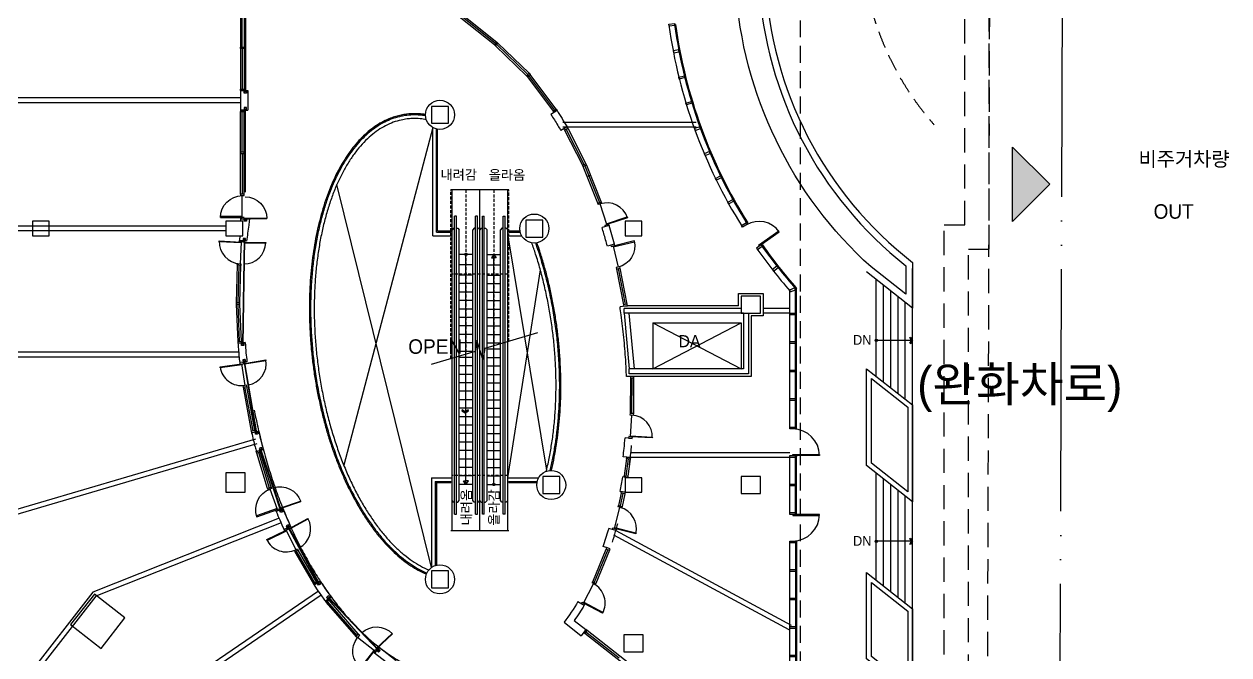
# Model space of a CAD drawing. Header units: millimetres. Extents: x -7616 to 421613, y 91067 to 341353.
# Drawn here: x 371804 to 421613, y 163745 to 189819 of the extents above; entities that cross this region are included whole.
import ezdxf
from ezdxf.enums import TextEntityAlignment as Align
from ezdxf.xclip import XClip

# ---------------------------------------------------------------- set-up
doc = ezdxf.new("R2010")
doc.units = ezdxf.units.MM
doc.header["$LTSCALE"] = 500
doc.header["$MEASUREMENT"] = 0
doc.header["$XCLIPFRAME"] = 0
for name, pattern in [('CEN-2', [26, 20, -2, 0, -2, 0, -2]), ('H0', [0.3, 0.2, -0.1]), ('HIDDEN2', [0.188, 0.125, -0.063]), ('HOON1', [3, 2, -1])]:
    doc.linetypes.add(name, pattern=pattern)
doc.layers.add('e-plan', color=9, linetype='CONTINUOUS')
doc.styles.add('돋움', font='Dotum.ttf')

# ---------------------------------------------------------------- blocks, each defined once
blk = doc.blocks.new('A$C7F1D75F0')
at = {"layer": 'e-plan'}
for p, q in [((0, 1150), (899, 1150)), ((0, 1150), (0, 1130)), ((0, 1130), (899, 1130)), ((899, 1150), (899, 1130))]:
    blk.add_line(p, q, dxfattribs=at)
blk.add_arc((0, 1150), 900, 270.0001, 0, dxfattribs=at)
blk = doc.blocks.new('1F 기둥 140514')
at = {"layer": 'e-plan', "ltscale": 0.5}
for points in [[(442684, 55650), (443384, 55650), (443384, 56350), (442684, 56350)], [(426184, 51000), (426884, 51000), (426884, 51600), (426184, 51600)], [(434184, 51000), (434884, 51000), (434884, 51600), (434184, 51600)], [(446584, 50950), (447284, 50950), (447284, 51650), (446584, 51650)], [(450684, 51000), (451384, 51000), (451384, 51600), (450684, 51600)], [(455484, 47800), (456284, 47800), (456284, 48500), (455484, 48500)], [(434184, 40400), (434984, 40400), (434984, 41200), (434184, 41200)], [(447284, 40350), (447984, 40350), (447984, 41050), (447284, 41050)], [(450684, 40400), (451384, 40400), (451384, 41000), (450684, 41000)], [(455484, 40350), (456284, 40350), (456284, 41050), (455484, 41050)], [(442684, 36450), (443384, 36450), (443384, 37150), (442684, 37150)], [(450634, 33800), (451434, 33800), (451434, 34500), (450634, 34500)]]:
    blk.add_lwpolyline(points, close=True, dxfattribs=at)
blk = doc.blocks.new('A$C633402C3')
at = {"layer": 'e-plan'}
for points in [[(328893, 100039, 0.214174), (334963, 88399), (334963, 87223), (333528, 88353, -0.196272), (327938, 99912), (327935, 132686), (328068, 132686)], [(329160, 100286, 0.220249), (335243, 88535), (335243, 86646), (333343, 88143)]]:
    blk.add_lwpolyline(points, format="xyb", dxfattribs=at)
for points in [[(335243, 49811), (335243, 88277)], [(333743, 83828), (333743, 87828)], [(334043, 83592), (334043, 87592)], [(334343, 83355), (334343, 87355)], [(334643, 83119), (334643, 87119)], [(334943, 82882), (334943, 86882)], [(333743, 75405), (333743, 79828)], [(334043, 75168), (334043, 79592)], [(334343, 74932), (334343, 79355)], [(334643, 74695), (334643, 79119)], [(334943, 74459), (334943, 78882)]]:
    blk.add_lwpolyline(points, dxfattribs=at)
for points in [[(333343, 80143), (333343, 84143), (335243, 82646), (335243, 78646)], [(333543, 80240), (333543, 83731), (335043, 82549), (335043, 79058)], [(333343, 75720), (335243, 74222), (335243, 70646), (333343, 72143)], [(333543, 75308), (335043, 74125), (335043, 71058), (333543, 72240)]]:
    blk.add_lwpolyline(points, close=True, dxfattribs=at)
blk = doc.blocks.new('1~2F TC-140305')
at = {"layer": 'e-plan', "ltscale": 0.5, "elevation": 0}
blk.add_lwpolyline([(-41208, -93318), (-39947, -94303), (-38962, -93042), (-40223, -92057)], close=True, dxfattribs=at)
blk = doc.blocks.new('1F 코어')
at = {"layer": 'e-plan'}
blk.add_blockref('1~2F TC-140305', (0, 0), dxfattribs=at)
blk = doc.blocks.new('A$C71E245D9')
at = {"layer": 'e-plan', "linetype": 'HIDDEN2', "ltscale": 2}
for p, q in [((0, 2400), (0, 2350)), ((2965, 2350), (2965, 50)), ((13305, 2350), (13305, 50)), ((15600, 2400), (15600, 2350)), ((0, 50), (0, 0)), ((15600, 50), (15600, 0))]:
    blk.add_line(p, q, dxfattribs=at)
at = {"layer": 'e-plan'}
for p, q in [((15600, 2350), (0, 2350)), ((0, 2350), (0, 50)), ((14905, 2247), (1100, 2247)), ((1100, 2167), (1100, 2247)), ((14905, 2167), (1100, 2167)), ((1600, 2290), (1660, 2350)), ((1600, 2290), (1600, 2247)), ((1600, 2167), (1600, 2112)), ((1600, 2112), (1660, 2052)), ((14345, 2052), (1660, 2052)), ((2237, 1497), (2237, 2052)), ((2666, 1497), (2666, 2052)), ((3096, 1497), (3096, 2052)), ((3526, 1497), (3526, 2052)), ((3876, 1497), (3876, 2052)), ((4226, 1497), (4226, 2052)), ((4576, 1497), (4576, 2052)), ((4926, 1497), (4926, 2052)), ((5276, 1497), (5276, 2052)), ((5626, 1497), (5626, 2052)), ((5976, 1497), (5976, 2052)), ((6326, 1497), (6326, 2052)), ((6676, 1497), (6676, 2052)), ((7026, 1497), (7026, 2052)), ((7376, 1497), (7376, 2052)), ((7726, 1497), (7726, 2052)), ((8076, 1497), (8076, 2052)), ((8426, 1497), (8426, 2052)), ((8776, 1497), (8776, 2052)), ((9126, 1497), (9126, 2052)), ((9476, 1497), (9476, 2052)), ((9826, 1497), (9826, 2052)), ((10176, 1497), (10176, 2052)), ((10526, 1497), (10526, 2052)), ((10876, 1497), (10876, 2052)), ((11226, 1497), (11226, 2052)), ((11576, 1497), (11576, 2052)), ((11926, 1497), (11926, 2052)), ((12276, 1497), (12276, 2052)), ((12626, 1497), (12626, 2052)), ((12976, 1497), (12976, 2052)), ((13326, 1497), (13326, 2052)), ((13676, 1497), (13676, 2052)), ((14405, 2290), (14345, 2350)), ((14405, 2112), (14345, 2052)), ((14405, 2290), (14405, 2247)), ((14405, 2167), (14405, 2112)), ((14905, 2247), (14905, 2167)), ((15600, 2350), (15600, 50)), ((1600, 1437), (1660, 1497)), ((14345, 1497), (1660, 1497)), ((2237, 1775), (2387, 1875)), ((2237, 1775), (2387, 1675)), ((13676, 1775), (2237, 1775)), ((2387, 1875), (2387, 1775)), ((2387, 1675), (2387, 1775)), ((14405, 1437), (14345, 1497)), ((15600, 1200), (0, 1200)), ((14905, 1382), (1100, 1382)), ((1100, 1302), (1100, 1382)), ((14905, 1302), (1100, 1302)), ((14905, 1097), (1100, 1097)), ((1100, 1097), (1100, 1017)), ((14905, 1017), (1100, 1017)), ((1600, 1382), (1600, 1437)), ((1600, 1260), (1600, 1302)), ((1600, 1260), (1660, 1200)), ((1600, 1140), (1660, 1200)), ((1600, 1140), (1600, 1097)), ((1600, 1017), (1600, 962)), ((14405, 1260), (14345, 1200)), ((14405, 1140), (14345, 1200)), ((14405, 1382), (14405, 1437)), ((14405, 1260), (14405, 1302)), ((14405, 1140), (14405, 1097)), ((14405, 1017), (14405, 962)), ((14905, 1382), (14905, 1302)), ((14905, 1017), (14905, 1097)), ((1600, 962), (1660, 902)), ((14345, 902), (1660, 902)), ((2237, 902), (2237, 347)), ((13676, 625), (2237, 625)), ((2666, 902), (2666, 347)), ((3096, 902), (3096, 347)), ((3526, 902), (3526, 347)), ((3876, 902), (3876, 347)), ((4226, 902), (4226, 347)), ((4576, 902), (4576, 347)), ((4926, 902), (4926, 347)), ((5276, 902), (5276, 347)), ((5626, 902), (5626, 347)), ((5976, 902), (5976, 347)), ((6326, 902), (6326, 347)), ((6676, 902), (6676, 347)), ((7026, 902), (7026, 347)), ((7376, 902), (7376, 347)), ((7726, 902), (7726, 347)), ((8076, 902), (8076, 347)), ((8426, 902), (8426, 347)), ((8776, 902), (8776, 347)), ((9126, 902), (9126, 347)), ((9476, 902), (9476, 347)), ((9826, 902), (9826, 347)), ((10176, 902), (10176, 347)), ((10526, 902), (10526, 347)), ((10876, 902), (10876, 347)), ((11226, 902), (11226, 347)), ((11576, 902), (11576, 347)), ((11926, 902), (11926, 347)), ((12276, 902), (12276, 347)), ((12626, 902), (12626, 347)), ((12976, 902), (12976, 347)), ((13326, 902), (13326, 347)), ((13676, 625), (13525, 725)), ((13525, 725), (13525, 625)), ((13676, 625), (13525, 525)), ((13525, 525), (13525, 625)), ((13676, 902), (13676, 347)), ((14405, 962), (14345, 902)), ((15600, 50), (0, 50)), ((14905, 232), (1100, 232)), ((1100, 232), (1100, 152)), ((14905, 152), (1100, 152)), ((1600, 287), (1660, 347)), ((1600, 232), (1600, 287)), ((1600, 110), (1600, 152)), ((1600, 110), (1660, 50)), ((14345, 347), (1660, 347)), ((14405, 287), (14345, 347)), ((14405, 110), (14345, 50)), ((14405, 232), (14405, 287)), ((14405, 110), (14405, 152)), ((14905, 152), (14905, 232))]:
    blk.add_line(p, q, dxfattribs=at)
for centre, radius in [((13676, 1775), 45), ((13676, 1775), 30), ((13676, 1775), 15), ((2237, 625), 45), ((2237, 625), 30), ((2237, 625), 15)]:
    blk.add_circle(centre, radius, dxfattribs=at)
blk = doc.blocks.new('A$C206C7AD2')
at = {"layer": 'e-plan', "linetype": 'HIDDEN2', "ltscale": 2}
for p, q in [((19000, 2400), (0, 2400)), ((0, 2400), (0, 2350)), ((3490, 2350), (3490, 50)), ((16350, 2350), (16350, 50)), ((18350, 2350), (18350, 50)), ((19000, 2400), (19000, 2350)), ((0, 1775), (19000, 1775)), ((0, 625), (19000, 625)), ((0, 50), (0, 0)), ((19000, 50), (19000, 0)), ((19000, 0), (0, 0))]:
    blk.add_line(p, q, dxfattribs=at)
at = {"layer": 'e-plan'}
for p, q in [((19000, 2350), (0, 2350)), ((0, 2350), (0, 50)), ((18350, 2247), (1090, 2247)), ((1090, 2167), (1090, 2247)), ((18350, 2167), (1090, 2167)), ((1590, 2290), (1650, 2350)), ((1590, 2290), (1590, 2247)), ((1590, 2167), (1590, 2112)), ((1590, 2112), (1650, 2052)), ((17790, 2052), (1650, 2052)), ((2666, 1497), (2666, 2052)), ((3096, 1497), (3096, 2052)), ((3526, 1497), (3526, 2052)), ((3876, 1497), (3876, 2052)), ((4226, 1497), (4226, 2052)), ((4576, 1497), (4576, 2052)), ((4926, 1497), (4926, 2052)), ((5276, 1497), (5276, 2052)), ((5626, 1497), (5626, 2052)), ((5976, 1497), (5976, 2052)), ((6326, 1497), (6326, 2052)), ((6676, 1497), (6676, 2052)), ((7026, 1497), (7026, 2052)), ((7376, 1497), (7376, 2052)), ((7726, 1497), (7726, 2052)), ((8076, 1497), (8076, 2052)), ((8426, 1497), (8426, 2052)), ((8776, 1497), (8776, 2052)), ((9126, 1497), (9126, 2052)), ((9476, 1497), (9476, 2052)), ((9826, 1497), (9826, 2052)), ((10176, 1497), (10176, 2052)), ((10526, 1497), (10526, 2052)), ((10876, 1497), (10876, 2052)), ((11226, 1497), (11226, 2052)), ((11576, 1497), (11576, 2052)), ((11926, 1497), (11926, 2052)), ((12276, 1497), (12276, 2052)), ((12626, 1497), (12626, 2052)), ((12976, 1497), (12976, 2052)), ((13326, 1497), (13326, 2052)), ((13676, 1497), (13676, 2052)), ((14026, 1497), (14026, 2052)), ((14376, 1497), (14376, 2052)), ((14726, 1497), (14726, 2052)), ((15076, 1497), (15076, 2052)), ((15426, 1497), (15426, 2052)), ((15776, 1497), (15776, 2052)), ((16126, 1497), (16126, 2052)), ((16476, 1497), (16476, 2052)), ((16826, 1497), (16826, 2052)), ((17176, 1497), (17176, 2052)), ((17850, 2290), (17790, 2350)), ((17850, 2112), (17790, 2052)), ((17850, 2290), (17850, 2247)), ((17850, 2167), (17850, 2112)), ((18350, 2247), (18350, 2167)), ((19000, 2350), (19000, 50)), ((1590, 1437), (1650, 1497)), ((17790, 1497), (1650, 1497)), ((2666, 1775), (2817, 1875)), ((17176, 1775), (2666, 1775)), ((2666, 1775), (2817, 1675)), ((2817, 1875), (2817, 1775)), ((2817, 1675), (2817, 1775)), ((17850, 1437), (17790, 1497)), ((19000, 1200), (0, 1200)), ((18350, 1382), (1090, 1382)), ((1090, 1302), (1090, 1382)), ((18350, 1302), (1090, 1302)), ((18350, 1097), (1090, 1097)), ((1090, 1097), (1090, 1017)), ((18350, 1017), (1090, 1017)), ((1590, 1382), (1590, 1437)), ((1590, 1260), (1590, 1302)), ((1590, 1260), (1650, 1200)), ((1590, 1140), (1650, 1200)), ((1590, 1140), (1590, 1097)), ((1590, 1017), (1590, 962)), ((17850, 1260), (17790, 1200)), ((17850, 1140), (17790, 1200)), ((17850, 1382), (17850, 1437)), ((17850, 1260), (17850, 1302)), ((17850, 1140), (17850, 1097)), ((17850, 1017), (17850, 962)), ((18350, 1382), (18350, 1302)), ((18350, 1017), (18350, 1097)), ((1590, 962), (1650, 902)), ((17790, 902), (1650, 902)), ((2666, 902), (2666, 347)), ((17176, 625), (2666, 625)), ((3096, 902), (3096, 347)), ((3526, 902), (3526, 347)), ((3876, 902), (3876, 347)), ((4226, 902), (4226, 347)), ((4576, 902), (4576, 347)), ((4926, 902), (4926, 347)), ((5276, 902), (5276, 347)), ((5626, 902), (5626, 347)), ((5976, 902), (5976, 347)), ((6326, 902), (6326, 347)), ((6676, 902), (6676, 347)), ((7026, 902), (7026, 347)), ((7376, 902), (7376, 347)), ((7726, 902), (7726, 347)), ((8076, 902), (8076, 347)), ((8426, 902), (8426, 347)), ((8776, 902), (8776, 347)), ((9126, 902), (9126, 347)), ((9476, 902), (9476, 347)), ((9826, 902), (9826, 347)), ((10176, 902), (10176, 347)), ((10526, 902), (10526, 347)), ((10876, 902), (10876, 347)), ((11226, 902), (11226, 347)), ((11576, 902), (11576, 347)), ((11926, 902), (11926, 347)), ((12276, 902), (12276, 347)), ((12626, 902), (12626, 347)), ((12976, 902), (12976, 347)), ((13326, 902), (13326, 347)), ((13676, 902), (13676, 347)), ((14026, 902), (14026, 347)), ((14376, 902), (14376, 347)), ((14726, 902), (14726, 347)), ((15076, 902), (15076, 347)), ((15426, 902), (15426, 347)), ((15776, 902), (15776, 347)), ((16126, 902), (16126, 347)), ((16476, 902), (16476, 347)), ((16826, 902), (16826, 347)), ((17176, 625), (17025, 725)), ((17025, 725), (17025, 625)), ((17176, 625), (17025, 525)), ((17025, 525), (17025, 625)), ((17176, 902), (17176, 347)), ((17850, 962), (17790, 902)), ((19000, 50), (0, 50)), ((18350, 232), (1090, 232)), ((1090, 232), (1090, 152)), ((18350, 152), (1090, 152)), ((1590, 287), (1650, 347)), ((1590, 232), (1590, 287)), ((1590, 110), (1590, 152)), ((1590, 110), (1650, 50)), ((17790, 347), (1650, 347)), ((17850, 287), (17790, 347)), ((17850, 110), (17790, 50)), ((17850, 232), (17850, 287)), ((17850, 110), (17850, 152)), ((18350, 152), (18350, 232))]:
    blk.add_line(p, q, dxfattribs=at)
for centre, radius in [((17176, 1775), 45), ((17176, 1775), 30), ((17176, 1775), 15), ((2666, 625), 45), ((2666, 625), 30), ((2666, 625), 15)]:
    blk.add_circle(centre, radius, dxfattribs=at)
blk = doc.blocks.new('A$C6B9375F1')
at = {"layer": 'e-plan'}
blk.add_lwpolyline([(-30, 195), (-30, 155), (10, 155), (10, -80), (-70, -80), (-70, 155), (-30, 155)], dxfattribs=at)
blk = doc.blocks.new('A$C5A7C5F53')
at = {"layer": 'e-plan', "ltscale": 0.5}
for p, q in [((-80, 9492), (-80, 10630)), ((-80, 2426), (-80, 8234)), ((-80, 30), (-80, 1168))]:
    blk.add_line(p, q, dxfattribs=at)
at = {"layer": 'e-plan'}
for p, q in [((155, 9452), (155, 10630)), ((195, 9452), (195, 10630)), ((155, 8274), (155, 2386)), ((195, 8274), (195, 2386)), ((155, 30), (155, 1208)), ((195, 30), (195, 1208))]:
    blk.add_line(p, q, dxfattribs=at)
for points in [[(40, 9412), (40, 9372), (1138, 9372), (1138, 9412)], [(40, 1248), (40, 1288), (1138, 1288), (1138, 1248)]]:
    blk.add_lwpolyline(points, close=True, dxfattribs=at)
for centre, start, end in [((40, 9412), 270, 0), ((40, 1248), 360, 90)]:
    blk.add_arc(centre, 1098, start, end, dxfattribs=at)
at = {"layer": 'e-plan', "ltscale": 0.5, "rotation": 270}
for p in [(0, 10600), (0, 9422), (0, 8244), (0, 7067), (0, 5889), (0, 4711), (0, 3533), (0, 2356), (0, 1178), (0, 0)]:
    blk.add_blockref('A$C6B9375F1', p, dxfattribs=at)
blk = doc.blocks.new('A$C66941DA5')
at = {"layer": 'e-plan'}
blk.add_line((-900, 0), (0, 0), dxfattribs=at)
blk.add_lwpolyline([(-900, 0), (-860, 0), (-860, -900), (-900, -900)], close=True, dxfattribs=at)
blk.add_arc((-900, 0), 900, 270, 360, dxfattribs=at)
blk = doc.blocks.new('A$C5A682445')
at = {"layer": 'e-plan', "linetype": 'CEN-2'}
blk.add_lwpolyline([(-343809, -111602), (-96696, -114499), (-95833, -114798), (-95367, -115584), (-95446, -166137), (-517, -166635), (-517, -166635), (0, 0), (0, 0), (0, 0), (-297528, 10)], dxfattribs=at)
at = {"layer": 'e-plan', "linetype": 'HOON1'}
blk.add_lwpolyline([(-3517, -166619), (-3000, 0), (-3000, 0), (-3000, 0)], dxfattribs=at)

msp = doc.modelspace()

# ---------------------------------------------------------------- hatches: boundary and pattern name
at = {"layer": 'e-plan'}
msp.add_hatch(color=256, dxfattribs=at).paths.add_polyline_path([(414208, 183198), (412670, 181660), (412670, 184736)])

# ---------------------------------------------------------------- linework, layer by layer
for p, q in [((380747, 190548), (380747, 187128)), ((380822, 188868), (380822, 190548)), ((380897, 190548), (380897, 187128)), ((380937, 190458), (380937, 187018)), ((380957, 190458), (380957, 187018)), ((391252, 188956), (389458, 190386)), ((391298, 189015), (389514, 190436)), ((389569, 190486), (391345, 189073)), ((380822, 188808), (380822, 187128)), ((391299, 188919), (392574, 187687)), ((392630, 187736), (391345, 188977)), ((392687, 187785), (391392, 189036)), ((392613, 187642), (393677, 186219)), ((393740, 186260), (392670, 187691)), ((393803, 186300), (392726, 187740)), ((380747, 187068), (380747, 186268)), ((380747, 187068), (381047, 187068)), ((381047, 187068), (381047, 186268)), ((380747, 186768), (369547, 186768)), ((380747, 186568), (369547, 186568)), ((380937, 182878), (380937, 186318)), ((380957, 182878), (380957, 186318)), ((380747, 186268), (381047, 186268)), ((380747, 182788), (380747, 186208)), ((380822, 184528), (380822, 186208)), ((380897, 182788), (380897, 186208)), ((388697, 185549), (385021, 171582)), ((388697, 181068), (388697, 185549)), ((388847, 181218), (388847, 185487)), ((388897, 181268), (388897, 185477)), ((394077, 185768), (399595, 185768)), ((394077, 185568), (399595, 185568)), ((394152, 185440), (394892, 183987)), ((394960, 184018), (394217, 185477)), ((394282, 185515), (395029, 184049)), ((380822, 184468), (380822, 182788)), ((395525, 182417), (394917, 183932)), ((394985, 183963), (395596, 182441)), ((395053, 183994), (395667, 182465)), ((395119, 183531), (395234, 183579)), ((388652, 167359), (384734, 183183)), ((380147, 181468), (369547, 181468)), ((380747, 181768), (380747, 181668)), ((380747, 181768), (380937, 181768)), ((380937, 181718), (380937, 181778)), ((381123, 181739), (380937, 181768)), ((380957, 181718), (380957, 181778)), ((380147, 181268), (369547, 181268)), ((381005, 180847), (380707, 180880)), ((380897, 180913), (380832, 176590)), ((380917, 180913), (380852, 176590)), ((388697, 181068), (389497, 181068)), ((388847, 181218), (389447, 181218)), ((388897, 181268), (389447, 181268)), ((389447, 181218), (389447, 181268)), ((391797, 181068), (392377, 181068)), ((391797, 181068), (393400, 171376)), ((391847, 181268), (392305, 181268)), ((391847, 181268), (391847, 181218)), ((391847, 181218), (392316, 181218)), ((380615, 179864), (380576, 178302)), ((380651, 178303), (380690, 179855)), ((380726, 178303), (380764, 179847)), ((391797, 171068), (393148, 179655)), ((396302, 179694), (396590, 178215)), ((396664, 178226), (396375, 179712)), ((396738, 178237), (396448, 179729)), ((403702, 173124), (403702, 178880)), ((403742, 173124), (403742, 178895)), ((403467, 173164), (403467, 178791)), ((380576, 178242), (380639, 176689)), ((380714, 176695), (380651, 178243)), ((380789, 176700), (380726, 178243)), ((396747, 178178), (396441, 178131)), ((401447, 178068), (396608, 178068)), ((396608, 177868), (396608, 178068)), ((401547, 177868), (396608, 177868)), ((396608, 177868), (396822, 175568)), ((401337, 178178), (396747, 178178)), ((396809, 177868), (397022, 175568)), ((401547, 177868), (401547, 175568)), ((401747, 177868), (401747, 175368)), ((403467, 178068), (402357, 178068)), ((403467, 177868), (402357, 177868)), ((397797, 177468), (401447, 177468)), ((397797, 177468), (397797, 175568)), ((401447, 177468), (401447, 175568)), ((401857, 177758), (401857, 175258)), ((380943, 176652), (380644, 176629)), ((380684, 176256), (369547, 176256)), ((380684, 176056), (369547, 176056)), ((381016, 175858), (380717, 175826)), ((381404, 172921), (380897, 175898)), ((381423, 172925), (380917, 175901)), ((401547, 175568), (396822, 175568)), ((396822, 175368), (396822, 175568)), ((401747, 175368), (396822, 175368)), ((381342, 173022), (381009, 174835)), ((397016, 175258), (396707, 175248)), ((396868, 175193), (396855, 173723)), ((396930, 173720), (396943, 175196)), ((397005, 173717), (397018, 175198)), ((401857, 175258), (397016, 175258)), ((380861, 174814), (381198, 172989)), ((381269, 173006), (380935, 174824)), ((381502, 172998), (381210, 172930)), ((381376, 172663), (369390, 169135)), ((381432, 172471), (369447, 168943)), ((396948, 172696), (396648, 172720)), ((381695, 172225), (381405, 172147)), ((381872, 170629), (381421, 172089)), ((381493, 172109), (381942, 170654)), ((382013, 170679), (381566, 172128)), ((382424, 169692), (381572, 172246)), ((382443, 169698), (381591, 172252)), ((396869, 171900), (396571, 171935)), ((396713, 171858), (396615, 171151)), ((396689, 171139), (396788, 171849)), ((403467, 172100), (396869, 172100)), ((403467, 171900), (396869, 171900)), ((403467, 170808), (403467, 171906)), ((403702, 170768), (403702, 171946)), ((403742, 170768), (403742, 171946)), ((396862, 171840), (396763, 171127)), ((388652, 171068), (389497, 171068)), ((388652, 171068), (388652, 167359)), ((388802, 170918), (389447, 170918)), ((388802, 170918), (388802, 167436)), ((388852, 170868), (389447, 170868)), ((388852, 170868), (388852, 167450)), ((389447, 170868), (389447, 170918)), ((391797, 171068), (393077, 171068)), ((391847, 170918), (393016, 170918)), ((391847, 170868), (391847, 170918)), ((391847, 170868), (393005, 170868)), ((396754, 171068), (396557, 171100)), ((396490, 170437), (396381, 169919)), ((396649, 170468), (396452, 170506)), ((396454, 169901), (396564, 170423)), ((396637, 170409), (396526, 169882)), ((382352, 169391), (374652, 166344)), ((382509, 169782), (382230, 169671)), ((382425, 169205), (374776, 166178)), ((382823, 169052), (382550, 168926)), ((382698, 169052), (383982, 166685)), ((382715, 169062), (383999, 166695)), ((396271, 168891), (395983, 168975)), ((396271, 168891), (403514, 164978)), ((396176, 168715), (403419, 164802)), ((382994, 168006), (383764, 166678)), ((383827, 166719), (383061, 168039)), ((383890, 166760), (383129, 168072)), ((395312, 166771), (395868, 168121)), ((395939, 168097), (395378, 166736)), ((396009, 168072), (395444, 166701)), ((396029, 168129), (395746, 168227)), ((383978, 166382), (377750, 162132)), ((384048, 166792), (383797, 166628)), ((374652, 166344), (371981, 162926)), ((374776, 166178), (372139, 162803)), ((384091, 166217), (377888, 161984)), ((384500, 166138), (384258, 165961)), ((384293, 165913), (385532, 164491)), ((385575, 164553), (384354, 165957)), ((384374, 166114), (386451, 163921)), ((384388, 166127), (386466, 163935)), ((385618, 164614), (384415, 166001)), ((394703, 165952), (394961, 165799)), ((399422, 161170), (394985, 164636)), ((395031, 164696), (396407, 163621)), ((399515, 161288), (395077, 164755)), ((386480, 164048), (386296, 163811)), ((387189, 163494), (386480, 164048)), ((386768, 163442), (386296, 163811))]:
    msp.add_line(p, q, dxfattribs=at)
at = {"layer": 'e-plan', "ltscale": 0.5}
for p, q in [((393836, 186250), (393584, 186087)), ((394252, 185567), (393992, 185417)), ((395987, 181493), (395699, 181410)), ((396206, 180724), (395918, 180640)), ((397797, 177468), (401447, 175568)), ((397797, 175568), (401447, 177468)), ((394125, 165093), (394833, 164539)), ((394550, 165166), (395030, 164792)), ((395030, 164792), (394833, 164539))]:
    msp.add_line(p, q, dxfattribs=at)
at = {"layer": 'e-plan', "linetype": 'HOON1', "ltscale": 0.7}
for points in [[(403897, 178773), (403897, 247468), (357097, 247468), (357097, 257318), (169397, 257318), (169397, 247468), (135215, 247468)], [(403897, 158990), (403897, 178773)]]:
    msp.add_lwpolyline(points, dxfattribs=at)
at = {"layer": 'e-plan', "linetype": 'HOON1'}
msp.add_lwpolyline([(322797, 93768), (410847, 93768), (410847, 180518), (411697, 180518), (411697, 254918), (345747, 254918), (345747, 256818), (328747, 256818), (328747, 254918), (180497, 254918), (180497, 256818), (163497, 256818), (163497, 254918), (117061, 254918), (96746, 223754), (79283, 184113), (75797, 163222), (75797, 149818), (192597, 149818), (192597, 147568), (322797, 147568), (322797, 93768)], dxfattribs=at)
msp.add_lwpolyline([(323797, 94768), (409847, 94768), (409847, 181518), (410697, 181518), (410697, 253918), (344747, 253918), (344747, 255818), (329747, 255818), (329747, 253918), (179497, 253918), (179497, 255818), (164497, 255818), (164497, 253918), (117603, 253918), (97628, 223277), (80248, 183824), (76797, 163139), (76797, 150818), (193597, 150818), (193597, 148568), (323797, 148568)], close=True, dxfattribs=at)
at = {"layer": 'e-plan'}
for points in [[(380897, 188868), (380897, 188808), (380747, 188808), (380747, 188868)], [(391392, 189036), (391345, 189073), (391252, 188956), (391299, 188919)], [(392687, 187785), (392726, 187740), (392613, 187642), (392574, 187687)], [(380897, 187128), (380897, 187068), (380747, 187068), (380747, 187128)], [(380962, 186968), (380962, 186968), (380932, 186968), (380932, 186968), (380897, 186968), (380897, 187068), (380932, 187068), (380932, 187018), (380962, 187018), (380962, 187068), (380997, 187068), (380997, 186968)], [(380962, 186368), (380962, 186368), (380932, 186368), (380932, 186368), (380897, 186368), (380897, 186268), (380932, 186268), (380932, 186318), (380962, 186318), (380962, 186268), (380997, 186268), (380997, 186368)], [(393803, 186300), (393836, 186250), (393710, 186168), (393677, 186219)], [(380897, 186208), (380897, 186268), (380747, 186268), (380747, 186208)], [(394282, 185515), (394252, 185567), (394122, 185492), (394152, 185440)], [(380897, 184468), (380897, 184528), (380747, 184528), (380747, 184468)], [(395029, 184049), (395053, 183994), (394917, 183932), (394892, 183987)], [(380897, 182728), (380897, 182788), (380747, 182788), (380747, 182728)], [(395667, 182465), (395686, 182408), (395543, 182360), (395525, 182417)], [(380897, 181768), (380897, 181828), (380747, 181828), (380747, 181768)], [(380962, 181668), (380962, 181668), (380932, 181668), (380932, 181668), (380897, 181668), (380897, 181768), (380932, 181768), (380932, 181718), (380962, 181718), (380962, 181768), (380997, 181768), (380997, 181668)], [(395970, 181551), (395987, 181493), (395843, 181451), (395826, 181509)], [(380856, 180863), (380849, 180803), (380700, 180820), (380707, 180880)], [(380922, 180962), (380922, 180962), (380892, 180963), (380892, 180963), (380857, 180963), (380856, 180863), (380891, 180863), (380892, 180913), (380922, 180912), (380921, 180862), (380956, 180862), (380957, 180962)], [(402163, 180671), (402186, 180639), (403023, 181228), (403000, 181260)], [(396223, 180666), (396206, 180724), (396062, 180682), (396079, 180624)], [(380771, 179906), (380764, 179847), (380615, 179864), (380622, 179923)], [(396448, 179729), (396434, 179788), (396288, 179753), (396302, 179694)], [(380576, 178302), (380576, 178242), (380726, 178243), (380726, 178303)], [(396747, 178178), (396738, 178237), (396590, 178215), (396599, 178155)], [(380639, 176689), (380644, 176629), (380793, 176641), (380789, 176700)], [(380857, 176540), (380857, 176540), (380827, 176540), (380827, 176540), (380792, 176541), (380793, 176641), (380828, 176640), (380827, 176590), (380857, 176590), (380858, 176640), (380893, 176639), (380892, 176539)], [(380718, 175826), (380724, 175766), (380873, 175783), (380867, 175842)], [(380914, 175952), (380914, 175952), (380884, 175947), (380884, 175947), (380850, 175941), (380867, 175842), (380901, 175848), (380893, 175897), (380922, 175902), (380931, 175853), (380965, 175859), (380949, 175957)], [(380852, 174873), (380861, 174814), (381009, 174835), (381001, 174894)], [(397018, 175198), (397016, 175258), (396867, 175253), (396868, 175193)], [(397003, 173657), (397005, 173717), (396855, 173723), (396853, 173663)], [(381196, 172989), (381210, 172930), (381356, 172964), (381342, 173022)], [(381437, 172876), (381437, 172876), (381407, 172871), (381407, 172871), (381373, 172865), (381356, 172964), (381390, 172970), (381399, 172920), (381428, 172926), (381420, 172975), (381454, 172981), (381471, 172882)], [(403742, 173124), (403702, 173124), (403702, 173084), (403742, 173084)], [(396948, 172696), (396952, 172756), (396803, 172768), (396798, 172708)], [(381421, 172089), (381405, 172147), (381550, 172186), (381566, 172128)], [(381580, 172301), (381580, 172301), (381552, 172292), (381552, 172292), (381518, 172281), (381550, 172186), (381583, 172197), (381567, 172244), (381596, 172254), (381612, 172206), (381645, 172218), (381613, 172312)], [(396869, 171900), (396862, 171840), (396713, 171858), (396720, 171917)], [(403587, 171986), (403587, 172026), (404685, 172026), (404685, 171986)], [(403742, 171946), (403702, 171946), (403702, 171986), (403742, 171986)], [(396763, 171127), (396754, 171068), (396606, 171092), (396615, 171151)], [(381891, 170573), (381872, 170629), (382013, 170679), (382033, 170622)], [(396649, 170468), (396637, 170409), (396490, 170437), (396501, 170496)], [(396526, 169882), (396512, 169824), (396366, 169861), (396381, 169919)], [(382230, 169671), (382208, 169727), (382347, 169782), (382370, 169727)], [(382463, 169652), (382463, 169652), (382434, 169643), (382434, 169643), (382401, 169632), (382369, 169727), (382403, 169738), (382418, 169690), (382447, 169700), (382431, 169747), (382464, 169758), (382496, 169663)], [(403702, 169550), (403742, 169550), (403742, 169590), (403702, 169590)], [(382575, 168872), (382550, 168926), (382686, 168989), (382711, 168935)], [(382696, 169108), (382696, 169108), (382669, 169094), (382669, 169094), (382639, 169077), (382686, 168989), (382717, 169006), (382693, 169050), (382720, 169064), (382743, 169020), (382774, 169037), (382727, 169125)], [(396289, 168949), (396271, 168891), (396128, 168935), (396145, 168992)], [(403702, 168453), (403742, 168453), (403742, 168413), (403702, 168413)], [(382994, 168006), (382967, 168060), (383103, 168126), (383129, 168072)], [(396009, 168072), (396029, 168129), (395888, 168178), (395868, 168121)], [(383797, 166628), (383764, 166678), (383890, 166760), (383923, 166710)], [(384028, 166653), (384028, 166653), (384001, 166639), (384001, 166639), (383971, 166622), (383923, 166710), (383953, 166727), (383977, 166683), (384004, 166697), (383980, 166741), (384010, 166758), (384058, 166670)], [(395444, 166701), (395416, 166648), (395284, 166718), (395312, 166771)], [(384293, 165913), (384258, 165961), (384379, 166050), (384415, 166001)], [(384358, 166167), (384358, 166167), (384336, 166147), (384336, 166147), (384310, 166122), (384379, 166050), (384405, 166074), (384370, 166110), (384392, 166131), (384426, 166095), (384452, 166119), (384383, 166191)], [(394991, 165850), (394961, 165799), (394832, 165875), (394862, 165927)], [(385618, 164614), (385667, 164580), (385582, 164457), (385532, 164491)], [(394938, 164673), (394985, 164636), (395077, 164755), (395030, 164792)], [(386341, 163966), (386388, 163930), (386296, 163811), (386248, 163848)], [(386504, 163902), (386504, 163902), (386482, 163881), (386482, 163881), (386457, 163857), (386388, 163930), (386413, 163954), (386448, 163917), (386469, 163938), (386435, 163974), (386461, 163998), (386529, 163926)]]:
    msp.add_lwpolyline(points, close=True, dxfattribs=at)
for points in [[(414208, 183198), (412670, 181660), (412670, 184736), (414208, 183198)], [(401337, 178178), (401337, 178678), (402357, 178678), (402357, 177758), (401857, 177758)], [(393024, 177063), (390848, 176411), (390767, 175949), (390526, 176754), (390446, 176291), (388635, 175749)], [(408490, 176747), (408423, 176863), (408457, 176883), (408534, 176747), (408457, 176608), (408423, 176631), (408490, 176747)], [(408534, 176747), (407034, 176747)], [(390157, 173871), (390037, 173802), (389916, 173871), (389896, 173837), (390037, 173756), (390177, 173837), (390157, 173871)], [(408534, 168441), (407034, 168441)], [(408490, 168441), (408423, 168557), (408457, 168576), (408534, 168441), (408457, 168302), (408423, 168325), (408490, 168441)]]:
    msp.add_lwpolyline(points, dxfattribs=at)
for points in [[(394703, 165952, -0.027405), (394125, 165093, -0.017295)], [(394961, 165799, -0.019331), (394550, 165166, -0.019331)]]:
    msp.add_lwpolyline(points, format="xyb", dxfattribs=at)
at = {"layer": 'e-plan', "ltscale": 0.5}
for centre in [(388997, 186068), (392897, 181368), (393597, 170768), (388997, 166868)]:
    msp.add_circle(centre, 600, dxfattribs=at)
at = {"layer": 'e-plan'}
for centre in [(407034, 176747), (407034, 168441)]:
    msp.add_circle(centre, 50, dxfattribs=at)
at = {"layer": 'e-plan', "linetype": 'HOON1', "ltscale": 0.7}
msp.add_arc((418464, 193656), 12067, 185.1722, 221.4957, dxfattribs=at)
at = {"layer": 'e-plan'}
for centre, radius, start, end in [((419357, 192664), 20859, 187.8863, 212.0934), ((419357, 192664), 20819, 187.8863, 212.0934), ((419357, 192664), 21094, 187.8863, 212.0934), ((402186, 180639), 1024, 35.1133, 120.5835), ((419357, 192664), 21094, 215.1133, 221.1225), ((419357, 192664), 20859, 215.1133, 221.3641), ((419357, 192664), 20819, 215.1133, 221.4056), ((403587, 171986), 1098, 360, 90)]:
    msp.add_arc(centre, radius, start, end, dxfattribs=at)
for points, knots in [([(387615, 186096), (387540, 186087), (387466, 186074), (387318, 186044), (387244, 186025), (387098, 185982), (387026, 185957), (386855, 185891), (386757, 185846), (386564, 185747), (386469, 185691), (386282, 185568), (386190, 185501), (386010, 185357), (385921, 185279), (385749, 185113), (385664, 185025), (385499, 184839), (385419, 184740), (385262, 184534), (385186, 184426), (385039, 184200), (384967, 184083), (384829, 183839), (384763, 183713), (384634, 183451), (384573, 183317), (384455, 183039), (384398, 182896), (384291, 182603), (384240, 182452), (384143, 182145), (384098, 181987), (384013, 181666), (383973, 181503), (383899, 181169), (383865, 181000), (383804, 180656), (383776, 180481), (383726, 180127), (383704, 179948), (383666, 179585), (383650, 179402), (383625, 179032), (383615, 178845), (383602, 178470), (383599, 178280), (383598, 177900), (383601, 177709), (383613, 177326), (383622, 177133), (383646, 176748), (383661, 176555), (383697, 176169), (383719, 175976), (383767, 175592), (383795, 175400), (383855, 175017), (383888, 174827), (383961, 174448), (384000, 174260), (384084, 173886), (384128, 173700), (384223, 173333), (384274, 173151), (384379, 172792), (384435, 172614), (384551, 172263), (384612, 172090), (384739, 171750), (384804, 171583), (384940, 171254), (385011, 171092), (385156, 170776), (385231, 170621), (385385, 170319), (385464, 170171), (385626, 169884), (385709, 169744), (385879, 169472), (385965, 169340), (386142, 169086), (386232, 168963), (386415, 168726), (386508, 168612), (386697, 168393), (386793, 168289), (386987, 168090), (387085, 167995), (387283, 167817), (387384, 167732), (387586, 167575), (387688, 167501), (387894, 167365), (387998, 167302), (388206, 167188), (388311, 167136), (388423, 167087), (388429, 167084), (388436, 167081)], [0, 0, 0, 0, 0.043573, 0.043573, 0.087146, 0.087146, 0.130719, 0.130719, 0.190995, 0.190995, 0.251271, 0.251271, 0.311547, 0.311547, 0.371823, 0.371823, 0.432099, 0.432099, 0.492374, 0.492374, 0.55265, 0.55265, 0.612926, 0.612926, 0.673202, 0.673202, 0.733478, 0.733478, 0.793754, 0.793754, 0.854029, 0.854029, 0.914305, 0.914305, 0.974581, 0.974581, 1.034857, 1.034857, 1.095133, 1.095133, 1.155409, 1.155409, 1.215684, 1.215684, 1.27596, 1.27596, 1.336236, 1.336236, 1.396512, 1.396512, 1.456788, 1.456788, 1.517064, 1.517064, 1.57734, 1.57734, 1.637615, 1.637615, 1.697891, 1.697891, 1.758167, 1.758167, 1.818443, 1.818443, 1.878719, 1.878719, 1.938995, 1.938995, 1.99927, 1.99927, 2.059546, 2.059546, 2.119822, 2.119822, 2.180098, 2.180098, 2.240374, 2.240374, 2.30065, 2.30065, 2.360925, 2.360925, 2.421201, 2.421201, 2.481477, 2.481477, 2.541753, 2.541753, 2.602029, 2.602029, 2.662305, 2.662305, 2.722581, 2.722581, 2.782856, 2.782856, 2.843132, 2.843132, 2.846992, 2.846992, 2.846992, 2.846992]), ([(387621, 186046), (387545, 186037), (387470, 186024), (387292, 185987), (387190, 185959), (386988, 185891), (386889, 185851), (386692, 185759), (386595, 185707), (386404, 185591), (386311, 185527), (386126, 185389), (386036, 185314), (385859, 185152), (385772, 185066), (385603, 184883), (385520, 184786), (385359, 184581), (385281, 184474), (385129, 184249), (385055, 184132), (384913, 183888), (384844, 183761), (384712, 183498), (384648, 183362), (384526, 183082), (384468, 182938), (384357, 182641), (384305, 182489), (384196, 182149), (384142, 181960), (384040, 181571), (383993, 181370), (383908, 180960), (383870, 180751), (383803, 180326), (383773, 180109), (383724, 179670), (383704, 179448), (383672, 178998), (383661, 178770), (383649, 178311), (383647, 178080), (383653, 177615), (383660, 177381), (383684, 176913), (383701, 176678), (383743, 176208), (383769, 175973), (383831, 175489), (383869, 175240), (383953, 174746), (384000, 174500), (384105, 174013), (384161, 173772), (384285, 173296), (384351, 173060), (384492, 172597), (384567, 172369), (384726, 171923), (384809, 171703), (384985, 171276), (385076, 171067), (385267, 170660), (385365, 170463), (385570, 170080), (385676, 169896), (385894, 169540), (386005, 169368), (386235, 169041), (386352, 168885), (386572, 168613), (386673, 168495), (386878, 168270), (386983, 168164), (387194, 167963), (387300, 167868), (387516, 167691), (387625, 167608), (387844, 167456), (387954, 167386), (388176, 167259), (388288, 167202), (388418, 167144), (388437, 167135), (388456, 167127)], [0, 0, 0, 0, 0.044997, 0.044997, 0.106732, 0.106732, 0.168468, 0.168468, 0.230204, 0.230204, 0.291939, 0.291939, 0.353675, 0.353675, 0.415411, 0.415411, 0.477146, 0.477146, 0.538882, 0.538882, 0.600618, 0.600618, 0.662353, 0.662353, 0.724089, 0.724089, 0.785825, 0.785825, 0.84756, 0.84756, 0.920212, 0.920212, 0.993827, 0.993827, 1.067441, 1.067441, 1.141056, 1.141056, 1.214671, 1.214671, 1.288285, 1.288285, 1.3619, 1.3619, 1.435515, 1.435515, 1.50913, 1.50913, 1.582744, 1.582744, 1.661146, 1.661146, 1.739548, 1.739548, 1.81795, 1.81795, 1.896352, 1.896352, 1.974754, 1.974754, 2.053156, 2.053156, 2.131558, 2.131558, 2.20996, 2.20996, 2.288362, 2.288362, 2.366764, 2.366764, 2.445166, 2.445166, 2.510323, 2.510323, 2.575481, 2.575481, 2.640638, 2.640638, 2.705795, 2.705795, 2.770952, 2.770952, 2.836109, 2.836109, 2.846989, 2.846989, 2.846989, 2.846989]), ([(387639, 185897), (387558, 185887), (387476, 185873), (387285, 185830), (387177, 185798), (386961, 185719), (386855, 185672), (386645, 185563), (386542, 185502), (386339, 185363), (386239, 185287), (386043, 185120), (385947, 185029), (385759, 184834), (385668, 184729), (385490, 184506), (385403, 184388), (385236, 184139), (385155, 184008), (384999, 183733), (384924, 183590), (384780, 183292), (384712, 183137), (384581, 182816), (384520, 182650), (384403, 182309), (384348, 182133), (384246, 181772), (384199, 181588), (384112, 181210), (384072, 181017), (384001, 180623), (383969, 180423), (383913, 180017), (383889, 179810), (383850, 179392), (383834, 179180), (383811, 178753), (383804, 178537), (383797, 178103), (383798, 177884), (383808, 177444), (383817, 177223), (383844, 176781), (383861, 176559), (383904, 176116), (383929, 175895), (383989, 175453), (384022, 175233), (384097, 174795), (384138, 174577), (384229, 174145), (384278, 173931), (384384, 173507), (384440, 173297), (384560, 172884), (384624, 172679), (384758, 172278), (384828, 172080), (384975, 171693), (385052, 171503), (385212, 171132), (385295, 170950), (385466, 170597), (385555, 170425), (385737, 170091), (385830, 169930), (386022, 169617), (386121, 169467), (386322, 169177), (386424, 169039), (386633, 168774), (386739, 168647), (386954, 168408), (387064, 168295), (387284, 168083), (387396, 167983), (387621, 167798), (387735, 167713), (387963, 167557), (388078, 167486), (388308, 167360), (388423, 167304), (388538, 167255)], [0, 0, 0, 0, 0.051474, 0.051474, 0.121481, 0.121481, 0.191488, 0.191488, 0.261496, 0.261496, 0.331503, 0.331503, 0.40151, 0.40151, 0.471517, 0.471517, 0.541524, 0.541524, 0.611531, 0.611531, 0.681538, 0.681538, 0.751545, 0.751545, 0.821553, 0.821553, 0.89156, 0.89156, 0.961567, 0.961567, 1.031574, 1.031574, 1.101581, 1.101581, 1.171588, 1.171588, 1.241595, 1.241595, 1.311603, 1.311603, 1.38161, 1.38161, 1.451617, 1.451617, 1.521624, 1.521624, 1.591631, 1.591631, 1.661638, 1.661638, 1.731645, 1.731645, 1.801652, 1.801652, 1.87166, 1.87166, 1.941667, 1.941667, 2.011674, 2.011674, 2.081681, 2.081681, 2.151688, 2.151688, 2.221695, 2.221695, 2.291702, 2.291702, 2.361709, 2.361709, 2.431717, 2.431717, 2.501724, 2.501724, 2.571731, 2.571731, 2.641738, 2.641738, 2.711745, 2.711745, 2.781752, 2.781752, 2.851745, 2.851745, 2.851745, 2.851745]), ([(388397, 186080), (388353, 186087), (388310, 186093), (388160, 186110), (388055, 186116), (387845, 186116), (387741, 186110), (387630, 186098), (387622, 186097), (387615, 186096)], [6.1333551, 6.1333551, 6.1333551, 6.1333551, 6.1583034, 6.1583034, 6.2185793, 6.2185793, 6.2788551, 6.2788551, 6.2831853, 6.2831853, 6.2831853, 6.2831853]), ([(388398, 186029), (388351, 186037), (388303, 186043), (388151, 186060), (388046, 186066), (387838, 186066), (387735, 186060), (387628, 186047), (387625, 186047), (387621, 186046)], [6.1315847, 6.1315847, 6.1315847, 6.1315847, 6.1591751, 6.1591751, 6.220098, 6.220098, 6.2810208, 6.2810208, 6.2831853, 6.2831853, 6.2831853, 6.2831853]), ([(388430, 185871), (388347, 185886), (388265, 185898), (388070, 185916), (387958, 185918), (387778, 185911), (387708, 185906), (387639, 185897)], [6.1200794, 6.1200794, 6.1200794, 6.1200794, 6.1707262, 6.1707262, 6.2397711, 6.2397711, 6.2831853, 6.2831853, 6.2831853, 6.2831853]), ([(393584, 186087), (393679, 185936), (393773, 185785), (393907, 185561), (393950, 185489), (393992, 185417)], [1.8094769, 1.8094769, 1.8094769, 1.8094769, 1.84878399, 1.84878399, 1.86737069, 1.86737069, 1.86737069, 1.86737069]), ([(393836, 186250), (393907, 186138), (393976, 186026), (394115, 185798), (394184, 185682), (394252, 185567)], [1.80926852, 1.80926852, 1.80926852, 1.80926852, 1.83808486, 1.83808486, 1.86755912, 1.86755912, 1.86755912, 1.86755912]), ([(381123, 181739), (381111, 181663), (381100, 181587), (381058, 181292), (381030, 181070), (381005, 180847)], [4.25188509, 4.25188509, 4.25188509, 4.25188509, 4.2697528, 4.2697528, 4.3209106, 4.3209106, 4.3209106, 4.3209106]), ([(395918, 180640), (395871, 180816), (395823, 180990), (395748, 181246), (395724, 181328), (395699, 181410)], [1.8088117, 1.8088117, 1.8088117, 1.8088117, 1.84878399, 1.84878399, 1.86787612, 1.86787612, 1.86787612, 1.86787612]), ([(396206, 180724), (396172, 180852), (396137, 180979), (396064, 181236), (396026, 181365), (395987, 181493)], [1.80926852, 1.80926852, 1.80926852, 1.80926852, 1.83808486, 1.83808486, 1.86755912, 1.86755912, 1.86755912, 1.86755912]), ([(380728, 181068), (380727, 181053), (380725, 181037), (380717, 180974), (380712, 180927), (380707, 180880)], [4.30669606, 4.30669606, 4.30669606, 4.30669606, 4.31022875, 4.31022875, 4.3209106, 4.3209106, 4.3209106, 4.3209106]), ([(393389, 171331), (393404, 171389), (393418, 171448), (393475, 171693), (393515, 171883), (393586, 172270), (393618, 172467), (393674, 172867), (393699, 173070), (393739, 173481), (393755, 173690), (393780, 174110), (393788, 174323), (393797, 174750), (393797, 174966), (393789, 175399), (393781, 175616), (393758, 176053), (393742, 176271), (393702, 176708), (393678, 176927), (393623, 177363), (393591, 177580), (393520, 178013), (393481, 178228), (393395, 178656), (393348, 178868), (393247, 179288), (393193, 179496), (393078, 179906), (393017, 180109), (392901, 180467), (392848, 180623), (392793, 180777)], [4.077424, 4.077424, 4.077424, 4.077424, 4.099379, 4.099379, 4.168424, 4.168424, 4.237469, 4.237469, 4.306514, 4.306514, 4.375559, 4.375559, 4.444603, 4.444603, 4.513648, 4.513648, 4.582693, 4.582693, 4.651738, 4.651738, 4.720783, 4.720783, 4.789828, 4.789828, 4.858873, 4.858873, 4.927918, 4.927918, 4.996963, 4.996963, 5.066008, 5.066008, 5.120725, 5.120725, 5.120725, 5.120725]), ([(393552, 171367), (393593, 171534), (393631, 171705), (393700, 172054), (393732, 172231), (393788, 172591), (393813, 172774), (393857, 173143), (393876, 173330), (393907, 173708), (393919, 173899), (393937, 174283), (393942, 174477), (393947, 174867), (393946, 175064), (393936, 175509), (393925, 175759), (393893, 176260), (393872, 176511), (393820, 177013), (393788, 177263), (393715, 177761), (393673, 178010), (393580, 178502), (393529, 178747), (393416, 179231), (393355, 179470), (393224, 179943), (393154, 180175), (393039, 180528), (392997, 180650), (392954, 180771)], [4.086288, 4.086288, 4.086288, 4.086288, 4.148352, 4.148352, 4.210559, 4.210559, 4.272766, 4.272766, 4.334973, 4.334973, 4.397179, 4.397179, 4.459386, 4.459386, 4.521593, 4.521593, 4.600173, 4.600173, 4.678754, 4.678754, 4.757335, 4.757335, 4.835915, 4.835915, 4.914496, 4.914496, 4.993076, 4.993076, 5.071657, 5.071657, 5.11407, 5.11407, 5.11407, 5.11407]), ([(393604, 171368), (393618, 171425), (393631, 171483), (393682, 171706), (393717, 171875), (393780, 172218), (393809, 172392), (393860, 172745), (393883, 172924), (393922, 173286), (393938, 173468), (393965, 173837), (393976, 174024), (393990, 174399), (393994, 174588), (393996, 174967), (393994, 175158), (393984, 175541), (393976, 175734), (393953, 176119), (393939, 176312), (393904, 176698), (393883, 176890), (393836, 177275), (393810, 177467), (393750, 177850), (393718, 178041), (393647, 178420), (393609, 178609), (393526, 178983), (393482, 179169), (393389, 179537), (393339, 179720), (393234, 180080), (393179, 180259), (393084, 180550), (393045, 180665), (393005, 180778)], [4.087932, 4.087932, 4.087932, 4.087932, 4.108925, 4.108925, 4.169201, 4.169201, 4.229477, 4.229477, 4.289752, 4.289752, 4.350028, 4.350028, 4.410304, 4.410304, 4.47058, 4.47058, 4.530856, 4.530856, 4.591132, 4.591132, 4.651407, 4.651407, 4.711683, 4.711683, 4.771959, 4.771959, 4.832235, 4.832235, 4.892511, 4.892511, 4.952787, 4.952787, 5.013062, 5.013062, 5.073338, 5.073338, 5.11295, 5.11295, 5.11295, 5.11295]), ([(396707, 175248), (396699, 175477), (396689, 175706), (396656, 176246), (396631, 176557), (396569, 177179), (396532, 177489), (396474, 177910), (396457, 178021), (396441, 178131)], [7.6967087, 7.6967087, 7.6967087, 7.6967087, 7.7465531, 7.7465531, 7.8140768, 7.8140768, 7.8816005, 7.8816005, 7.9057994, 7.9057994, 7.9057994, 7.9057994]), ([(380644, 176629), (380650, 176550), (380656, 176470), (380679, 176202), (380697, 176014), (380717, 175826)], [4.6302334, 4.6302334, 4.6302334, 4.6302334, 4.64733928, 4.64733928, 4.68767429, 4.68767429, 4.68767429, 4.68767429]), ([(380943, 176652), (380953, 176513), (380965, 176373), (380989, 176109), (381002, 175984), (381016, 175858)], [4.63023342, 4.63023342, 4.63023342, 4.63023342, 4.66048028, 4.66048028, 4.6876743, 4.6876743, 4.6876743, 4.6876743]), ([(381317, 173859), (381355, 173663), (381396, 173467), (381499, 173001), (381563, 172731), (381701, 172196), (381774, 171931), (381930, 171408), (382012, 171149), (382185, 170638), (382275, 170386), (382464, 169890), (382563, 169646), (382767, 169167), (382873, 168931), (383093, 168471), (383206, 168245), (383439, 167805), (383559, 167590), (383806, 167171), (383932, 166968), (384191, 166573), (384323, 166381), (384593, 166011), (384730, 165833), (385010, 165489), (385152, 165324), (385440, 165008), (385586, 164857), (385883, 164569), (386032, 164433), (386335, 164175), (386488, 164054), (386796, 163827), (386951, 163722), (387263, 163526), (387419, 163436), (387734, 163272), (387892, 163199), (388208, 163067), (388366, 163010), (388683, 162911), (388841, 162870), (389157, 162804), (389314, 162780), (389628, 162747), (389785, 162738), (390096, 162738), (390251, 162746), (390430, 162765), (390454, 162768), (390479, 162771)], [4.833566, 4.833566, 4.833566, 4.833566, 4.876954, 4.876954, 4.937674, 4.937674, 4.998394, 4.998394, 5.059114, 5.059114, 5.119834, 5.119834, 5.180554, 5.180554, 5.241274, 5.241274, 5.301995, 5.301995, 5.362715, 5.362715, 5.423435, 5.423435, 5.484155, 5.484155, 5.544875, 5.544875, 5.605595, 5.605595, 5.666315, 5.666315, 5.727035, 5.727035, 5.787755, 5.787755, 5.848475, 5.848475, 5.909196, 5.909196, 5.969916, 5.969916, 6.030636, 6.030636, 6.091356, 6.091356, 6.152076, 6.152076, 6.212796, 6.212796, 6.273516, 6.273516, 6.283185, 6.283185, 6.283185, 6.283185]), ([(381210, 172930), (381255, 172734), (381303, 172539), (381370, 172279), (381388, 172213), (381405, 172147)], [4.9964342, 4.9964342, 4.9964342, 4.9964342, 5.0406349, 5.0406349, 5.05577895, 5.05577895, 5.05577895, 5.05577895]), ([(381502, 172998), (381539, 172838), (381577, 172680), (381642, 172423), (381668, 172324), (381695, 172225)], [4.99643419, 4.99643419, 4.99643419, 4.99643419, 5.03274147, 5.03274147, 5.05577894, 5.05577894, 5.05577894, 5.05577894]), ([(396571, 171935), (396584, 172047), (396597, 172159), (396623, 172421), (396637, 172570), (396648, 172720)], [1.16748439, 1.16748439, 1.16748439, 1.16748439, 1.19327306, 1.19327306, 1.22710389, 1.22710389, 1.22710389, 1.22710389]), ([(396832, 171603), (396853, 171764), (396873, 171927), (396902, 172192), (396912, 172295), (396922, 172398)], [1.14493449, 1.14493449, 1.14493449, 1.14493449, 1.18184603, 1.18184603, 1.20489551, 1.20489551, 1.20489551, 1.20489551]), ([(382230, 169671), (382276, 169556), (382323, 169443), (382429, 169194), (382489, 169059), (382550, 168926)], [5.34768867, 5.34768867, 5.34768867, 5.34768867, 5.37774543, 5.37774543, 5.41450468, 5.41450468, 5.41450468, 5.41450468]), ([(382509, 169782), (382531, 169726), (382554, 169670), (382656, 169423), (382738, 169236), (382823, 169052)], [5.34768865, 5.34768865, 5.34768865, 5.34768865, 5.362701, 5.362701, 5.41450468, 5.41450468, 5.41450468, 5.41450468]), ([(395746, 168227), (395824, 168452), (395898, 168683), (395972, 168938), (395978, 168956), (395983, 168975)], [0.86182811, 0.86182811, 0.86182811, 0.86182811, 0.92317834, 0.92317834, 0.92800065, 0.92800065, 0.92800065, 0.92800065]), ([(396124, 168411), (396171, 168556), (396216, 168703), (396291, 168959), (396322, 169068), (396352, 169178)], [0.88668898, 0.88668898, 0.88668898, 0.88668898, 0.92460943, 0.92460943, 0.95216637, 0.95216637, 0.95216637, 0.95216637]), ([(383797, 166628), (383865, 166525), (383933, 166423), (384086, 166200), (384172, 166080), (384258, 165961)], [5.34768867, 5.34768867, 5.34768867, 5.34768867, 5.37774543, 5.37774543, 5.41450468, 5.41450468, 5.41450468, 5.41450468]), ([(384048, 166792), (384081, 166742), (384115, 166691), (384264, 166469), (384381, 166302), (384500, 166138)], [5.34768865, 5.34768865, 5.34768865, 5.34768865, 5.362701, 5.362701, 5.41450468, 5.41450468, 5.41450468, 5.41450468])]:
    msp.add_open_spline(points, degree=3, knots=knots, dxfattribs=at)
msp.add_open_spline([(396452, 170506), (396490, 170701), (396525, 170900), (396557, 171100)], degree=3, dxfattribs=at)

# ---------------------------------------------------------------- block references
at = {"layer": 'e-plan', "linetype": 'H0'}
msp.add_blockref('A$C633402C3', (73291, 91433), dxfattribs=at)
at = {"layer": 'e-plan'}
for name, p in [('A$C5A682445', (414937, 258318)), ('1F 코어', (414937, 258318)), ('1F 기둥 140514', (-54037, 130068)), ('A$C5A7C5F53', (403547, 160138))]:
    msp.add_blockref(name, p, dxfattribs=at)
for name, p, rotation in [('A$C6B9375F1', (398546, 189751), 277.8863034648251), ('A$C6B9375F1', (398968, 187578), 283.926109369648), ('A$C6B9375F1', (399264, 186510), 286.9460113338376), ('A$C6B9375F1', (400489, 183412), 296.0393560101662), ('A$C66941DA5', (395615, 182384), 108.3711886956958), ('A$C6B9375F1', (401003, 182431), 299.0592586428363), ('A$C6B9375F1', (401571, 181473), 302.0934240750362), ('A$C66941DA5', (380731, 179913), 267.2309453259919), ('A$C7F1D75F0', (380878, 179653), 359.1480354798471), ('A$C6B9375F1', (403547, 177805), 270), ('A$C6B9375F1', (403547, 176627), 270), ('A$C7F1D75F0', (381108, 174656), 9.661064679138848), ('A$C66941DA5', (380926, 174884), 278.1702915716893), ('A$C6B9375F1', (403547, 175449), 270), ('A$C6B9375F1', (403547, 174271), 270), ('A$C66941DA5', (396928, 173660), 86.79960500055027), ('A$C6B9375F1', (403547, 173094), 270), ('A$C6B9375F1', (403547, 171916), 270), ('A$C7F1D75F0', (383298, 167945), 28.48083467446448), ('A$C66941DA5', (396439, 169843), 75.74027943121897), ('A$C66941DA5', (383035, 168093), 295.798144023532), ('A$C66941DA5', (395350, 166683), 61.9688432455044)]:
    msp.add_blockref(name, p, dxfattribs=dict(at, rotation=rotation))
at = {"layer": 'e-plan', "xscale": -1}
for name, p, rotation in [('A$C6B9375F1', (398717, 188718), 280.9062155050581), ('A$C6B9375F1', (399596, 185517), 289.9659230932267), ('A$C6B9375F1', (400002, 184481), 293.0000879676396), ('A$C66941DA5', (380822, 182728), 269.9999760943379), ('A$C7F1D75F0', (380937, 182928), 180), ('A$C66941DA5', (396361, 179770), 103.5038930543026), ('A$C6B9375F1', (402150, 180602), 305.1133352257558), ('A$C6B9375F1', (402809, 179712), 308.1332384615858), ('A$C6B9375F1', (403531, 178847), 290.6421050474109), ('A$C7F1D75F0', (382025, 170887), 198.4468132971591), ('A$C66941DA5', (381973, 170601), 289.7964362783407), ('A$C7F1D75F0', (385585, 164835), 223.4528023364013), ('A$C66941DA5', (385584, 164460), 322.1173813610544)]:
    msp.add_blockref(name, p, dxfattribs=dict(at, rotation=rotation))
at = {"layer": 'e-plan'}
ref = msp.add_blockref('A$C206C7AD2', (389447, 182968), dxfattribs=dict(at, rotation=270))
XClip(ref).set_block_clipping_path([(-330.293703068, -134.2154220045), (7016.6280532032, -134.2154220045), (6677.2563995533, 998.8290197998), (6214.661641553, 1079.4893562049), (7019.3415234834, 1320.5086244047), (6556.7467654608, 1401.1689607948), (6179.9616059139, 2659.1241441071), (-330.293703068, 2659.1241441071)])
ref = msp.add_blockref('A$C71E245D9', (389447, 184468), dxfattribs=dict(at, rotation=270))
XClip(ref).set_block_clipping_path([(15875.5124530047, 2480.3618366979), (7730.9132817984, 2489.0117132701), (8056.7460383922, 1401.1689607389), (8519.3407963961, 1320.5086243376), (7774.7889776975, 1097.4990294874), (7714.6609144956, 1079.4893561676), (8177.2556724995, 998.8290197775), (8495.301593706, -63.0161858127), (15875.5124530047, -63.0161858127)])

# ---------------------------------------------------------------- texts
at = {"layer": 'e-plan', "style": '돋움'}
for s, p in [('비주거차량', (419759, 184248)), ('OUT', (419328, 182074))]:
    msp.add_text(s, height=600, dxfattribs=at).set_placement(p, align=Align.MIDDLE)
at = {"layer": 'e-plan', "lineweight": 0, "style": '돋움'}
for s, p in [('내려감', (390528, 183394)), ('올라옴', (392521, 183384))]:
    msp.add_text(s, height=400, dxfattribs=at).set_placement(p, align=Align.RIGHT)
for s, height, rotation, p in [('DA', 500, 0.1874, (399770, 176465)), ('내려옴', 400, 90, (390286, 170603)), ('올라감', 400, 90, (391429, 170594))]:
    msp.add_text(s, height=height, rotation=rotation, dxfattribs=at).set_placement(p, align=Align.RIGHT)
at = {"layer": 'e-plan', "style": '돋움'}
for p in [(406453, 176767), (406453, 168461)]:
    msp.add_text('DN', height=400, dxfattribs=at).set_placement(p, align=Align.MIDDLE_CENTER)
msp.add_text('OPEN', height=600, dxfattribs=at).set_placement((389911, 176190), align=Align.RIGHT)
at = {"layer": 'e-plan', "linetype": 'Continuous', "style": '돋움'}
msp.add_text('(완화차로)', height=1440, dxfattribs=at).set_placement((408726, 174221))

doc.saveas('drawing.dxf')
